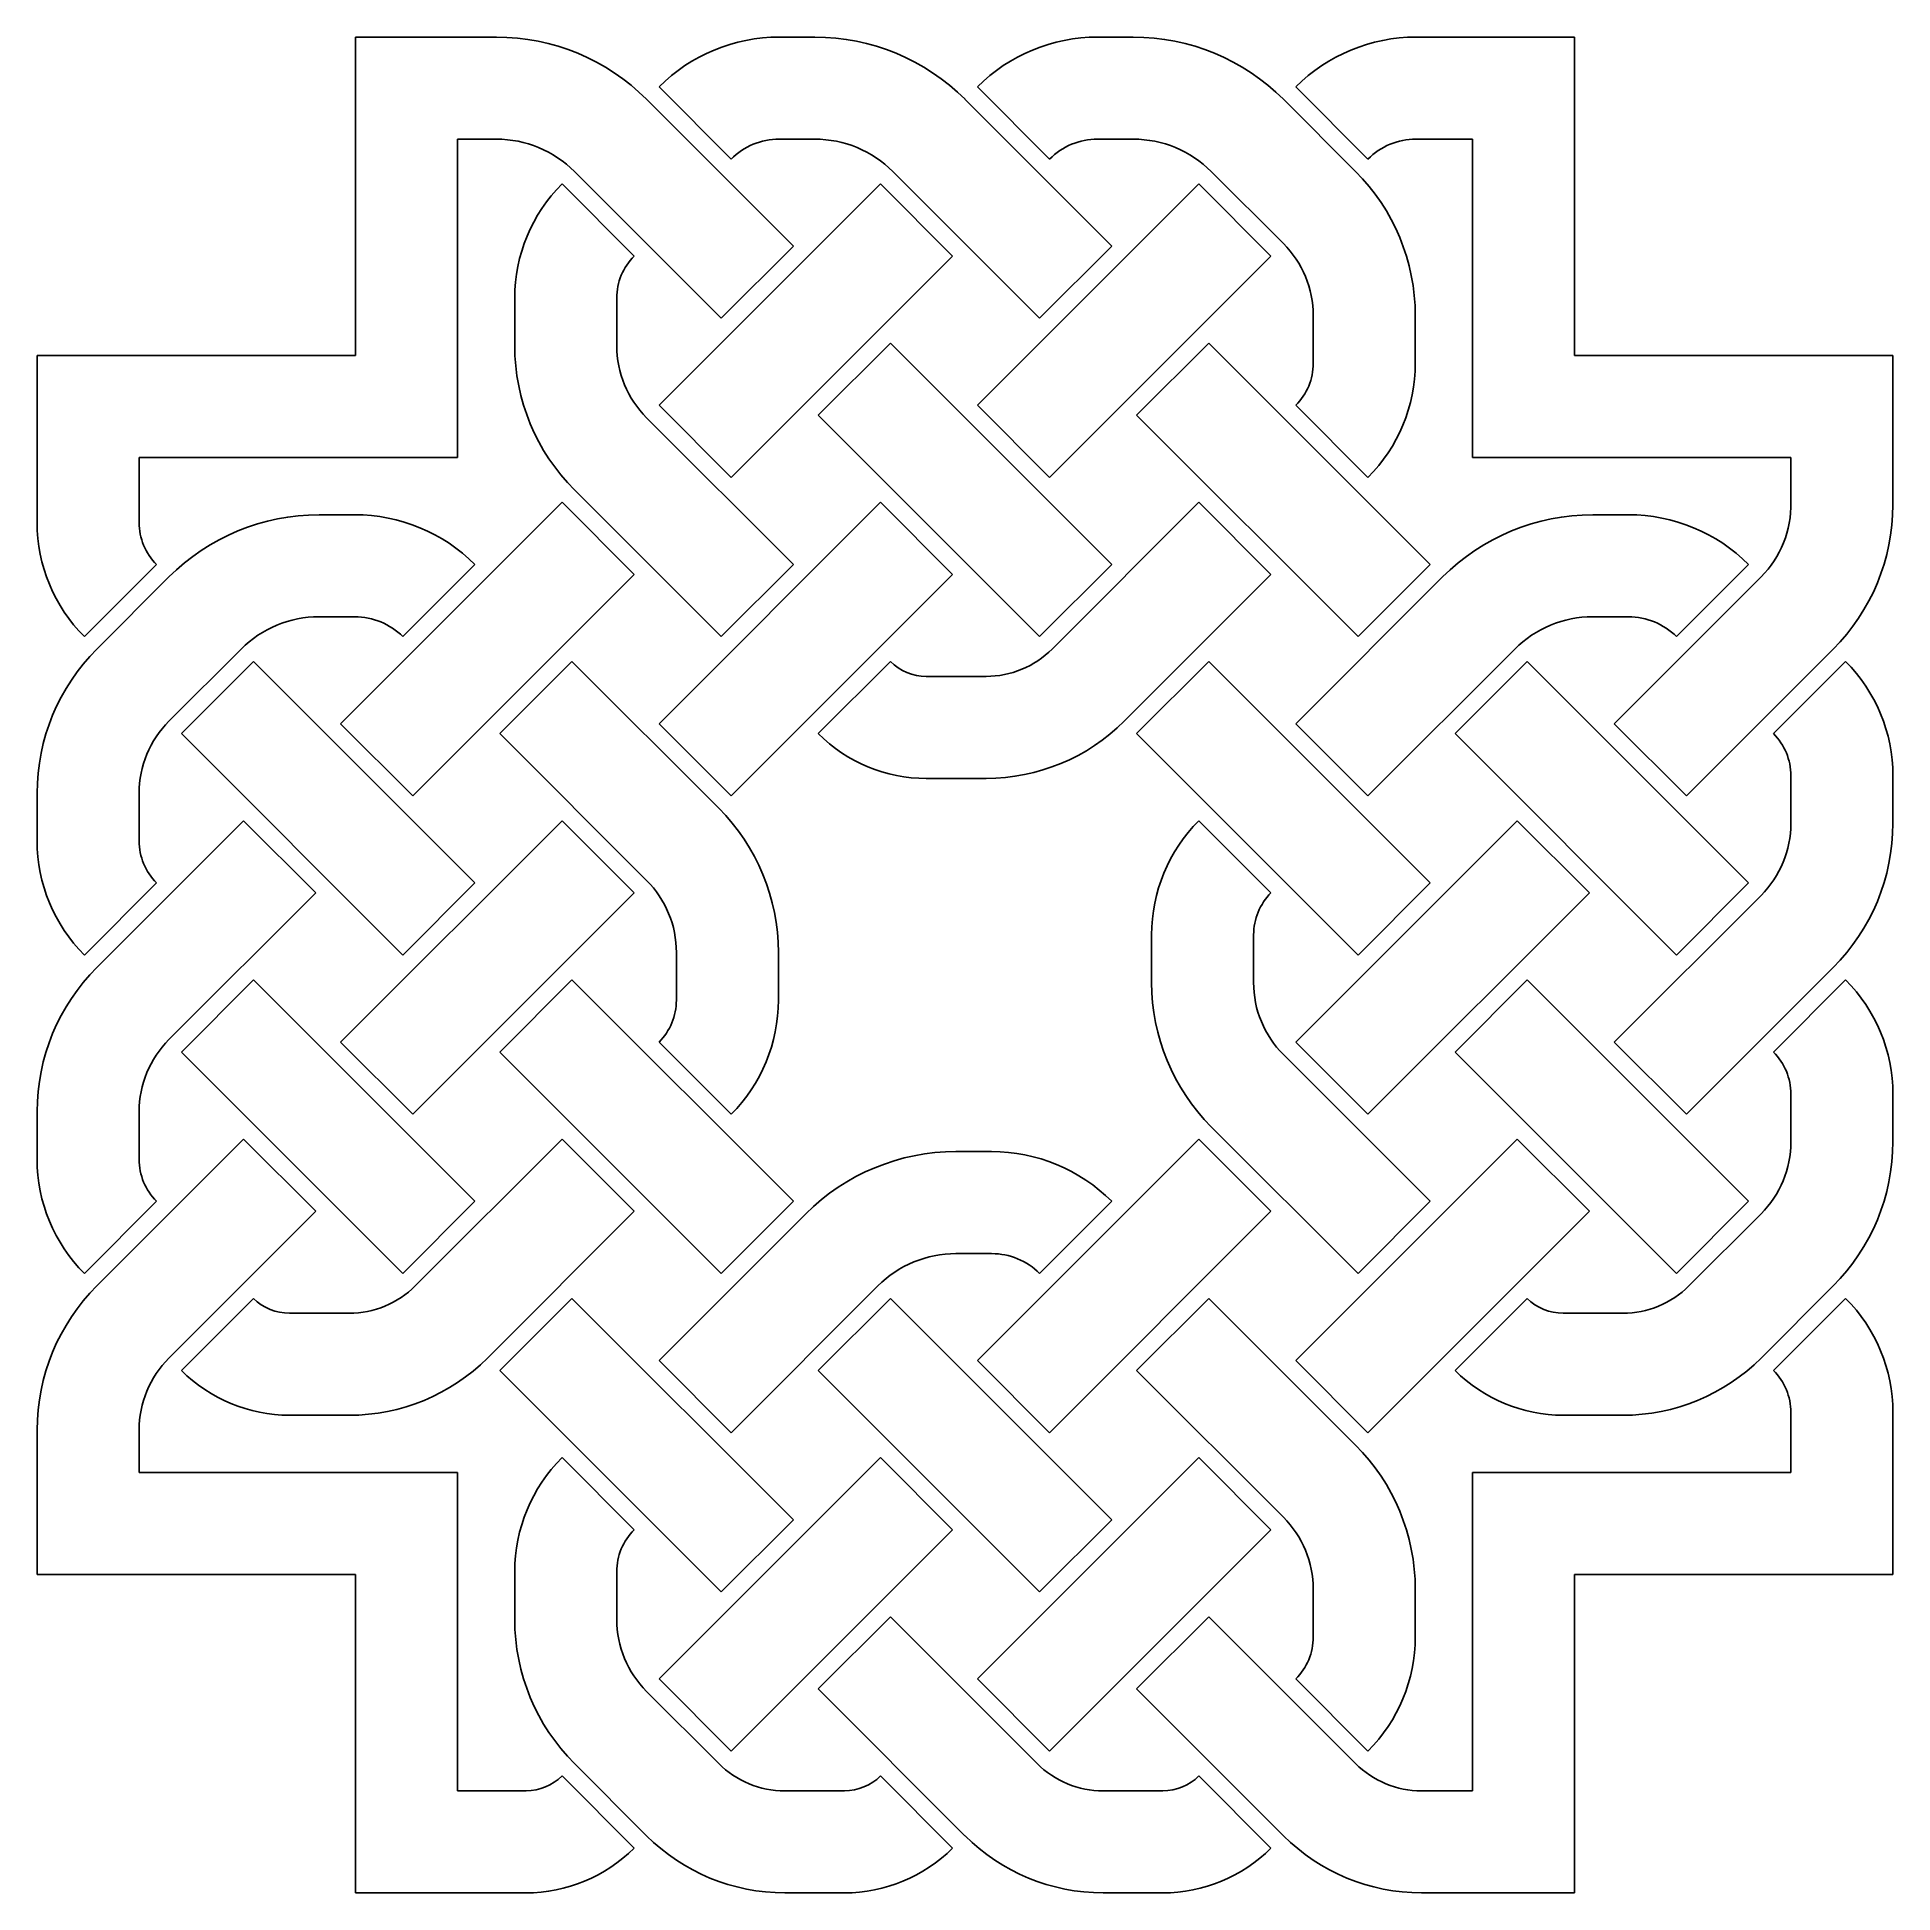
# Model space of a CAD drawing. Header units: inches. Extents: x 1.15 to 7.12, y 1.35 to 7.31.
import ezdxf

# ---------------------------------------------------------------- set-up
doc = ezdxf.new("R2010")
doc.units = ezdxf.units.IN
doc.header["$MEASUREMENT"] = 0
doc.linetypes.add('CONTINUOUS2', pattern=[0])
doc.layers.get('0').update_dxf_attribs({"color": 1})

msp = doc.modelspace()

# ---------------------------------------------------------------- linework, layer by layer
at = {"color": 9, "linetype": 'CONTINUOUS2'}
for p, q in [((2.175685, 7.314685), (2.175685, 6.290685)), ((2.175685, 7.314685), (2.628843, 7.314685)), ((3.537959, 7.314685), (3.652843, 7.314685)), ((4.561959, 7.314685), (4.676843, 7.314685)), ((5.585959, 7.314685), (6.095685, 7.314685)), ((6.095685, 7.314685), (6.095685, 6.290685)), ((3.111685, 7.114685), (3.583685, 6.642685)), ((3.151685, 7.154685), (3.383685, 6.922685)), ((4.135685, 7.114685), (4.607685, 6.642685)), ((4.175685, 7.154685), (4.407685, 6.922685)), ((5.159685, 7.114685), (5.391685, 6.882685)), ((5.199685, 7.154685), (5.431685, 6.922685)), ((2.503783, 6.986588), (2.503783, 5.962588)), ((2.503783, 6.986588), (2.628843, 6.986588)), ((3.537959, 6.986588), (3.652843, 6.986588)), ((4.561959, 6.986588), (4.676843, 6.986588)), ((5.585959, 6.986588), (5.767588, 6.986588)), ((5.767588, 6.986588), (5.767588, 5.962588)), ((2.879685, 6.882685), (3.351685, 6.410685)), ((3.903685, 6.882685), (4.375685, 6.410685)), ((4.927685, 6.882685), (5.159685, 6.650685)), ((2.839685, 6.842685), (3.071685, 6.610685)), ((3.151685, 6.130685), (3.863685, 6.842685)), ((3.863685, 6.842685), (4.095685, 6.610685)), ((4.175685, 6.130685), (4.887685, 6.842685)), ((4.887685, 6.842685), (5.119685, 6.610685)), ((3.583685, 6.642685), (3.351685, 6.410685)), ((4.607685, 6.642685), (4.375685, 6.410685)), ((3.383685, 5.898685), (4.095685, 6.610685)), ((4.407685, 5.898685), (5.119685, 6.610685)), ((2.687685, 6.475725), (2.687685, 6.322214)), ((3.015783, 6.475725), (3.015783, 6.322214)), ((5.255588, 6.419156), (5.255588, 6.265646)), ((5.583685, 6.419156), (5.583685, 6.265646)), ((3.895685, 6.330685), (3.663685, 6.098685)), ((3.895685, 6.330685), (4.607685, 5.618685)), ((4.919685, 6.330685), (4.687685, 6.098685)), ((4.919685, 6.330685), (5.631685, 5.618685)), ((1.151685, 6.290685), (1.151685, 5.753646)), ((1.151685, 6.290685), (2.175685, 6.290685)), ((6.095685, 6.290685), (7.119685, 6.290685)), ((7.119685, 6.290685), (7.119685, 5.810214)), ((3.111685, 6.090685), (3.583685, 5.618685)), ((3.151685, 6.130685), (3.383685, 5.898685)), ((3.663685, 6.098685), (4.375685, 5.386685)), ((4.175685, 6.130685), (4.407685, 5.898685)), ((4.687685, 6.098685), (5.399685, 5.386685)), ((5.199685, 6.130685), (5.431685, 5.898685)), ((1.479783, 5.962588), (1.479783, 5.753646)), ((1.479783, 5.962588), (2.503783, 5.962588)), ((5.767588, 5.962588), (6.791588, 5.962588)), ((6.791588, 5.962588), (6.791588, 5.810214)), ((2.879685, 5.858685), (3.351685, 5.386685)), ((2.127685, 5.106685), (2.839685, 5.818685)), ((2.839685, 5.818685), (3.071685, 5.586685)), ((3.151685, 5.106685), (3.863685, 5.818685)), ((3.863685, 5.818685), (4.095685, 5.586685)), ((4.887685, 5.818685), (4.415685, 5.346685)), ((5.119685, 5.586685), (4.887685, 5.818685)), ((2.058528, 5.778685), (2.173411, 5.778685)), ((6.154528, 5.778685), (6.269411, 5.778685)), ((1.303685, 5.386685), (1.535685, 5.618685)), ((2.559685, 5.618685), (2.327685, 5.386685)), ((3.583685, 5.618685), (3.351685, 5.386685)), ((4.607685, 5.618685), (4.375685, 5.386685)), ((5.631685, 5.618685), (5.399685, 5.386685)), ((6.655685, 5.618685), (6.423685, 5.386685)), ((1.575685, 5.578685), (1.343685, 5.346685)), ((2.359685, 4.874685), (3.071685, 5.586685)), ((3.383685, 4.874685), (4.095685, 5.586685)), ((5.119685, 5.586685), (4.647685, 5.114685)), ((5.199685, 5.106685), (5.671685, 5.578685)), ((6.223685, 5.106685), (6.695685, 5.578685)), ((2.058528, 5.450588), (2.173411, 5.450588)), ((6.154528, 5.450588), (6.269411, 5.450588)), ((1.807685, 5.346685), (1.575685, 5.114685)), ((5.431685, 4.874685), (5.903685, 5.346685)), ((6.455685, 4.874685), (6.927685, 5.346685)), ((1.847685, 5.306685), (1.615685, 5.074685)), ((1.847685, 5.306685), (2.559685, 4.594685)), ((2.871685, 5.306685), (2.639685, 5.074685)), ((2.871685, 5.306685), (3.343685, 4.834685)), ((3.895685, 5.306685), (3.663685, 5.074685)), ((4.011332, 5.258783), (4.20347, 5.258783)), ((4.919685, 5.306685), (4.687685, 5.074685)), ((4.919685, 5.306685), (5.631685, 4.594685)), ((5.943685, 5.306685), (5.711685, 5.074685)), ((5.943685, 5.306685), (6.655685, 4.594685)), ((6.967685, 5.306685), (6.735685, 5.074685)), ((1.615685, 5.074685), (2.327685, 4.362685)), ((2.127685, 5.106685), (2.359685, 4.874685)), ((2.639685, 5.074685), (3.111685, 4.602685)), ((3.151685, 5.106685), (3.383685, 4.874685)), ((4.687685, 5.074685), (5.399685, 4.362685)), ((5.199685, 5.106685), (5.431685, 4.874685)), ((5.711685, 5.074685), (6.423685, 4.362685)), ((6.223685, 5.106685), (6.455685, 4.874685)), ((4.011332, 4.930685), (4.20347, 4.930685)), ((6.791588, 4.939725), (6.791588, 4.786214)), ((7.119685, 4.939725), (7.119685, 4.786214)), ((1.151685, 4.883156), (1.151685, 4.729646)), ((1.479783, 4.883156), (1.479783, 4.729646)), ((1.343685, 4.322685), (1.815685, 4.794685)), ((1.815685, 4.794685), (2.047685, 4.562685)), ((2.839685, 4.794685), (2.127685, 4.082685)), ((2.839685, 4.794685), (3.071685, 4.562685)), ((4.887685, 4.794685), (5.119685, 4.562685)), ((5.911685, 4.794685), (5.199685, 4.082685)), ((5.911685, 4.794685), (6.143685, 4.562685)), ((1.535685, 4.594685), (1.303685, 4.362685)), ((1.575685, 4.090685), (2.047685, 4.562685)), ((2.559685, 4.594685), (2.327685, 4.362685)), ((3.071685, 4.562685), (2.359685, 3.850685)), ((5.631685, 4.594685), (5.399685, 4.362685)), ((6.143685, 4.562685), (5.431685, 3.850685)), ((6.223685, 4.082685), (6.695685, 4.554685)), ((6.655685, 4.594685), (6.423685, 4.362685)), ((4.735685, 4.427725), (4.735685, 4.274214)), ((5.063783, 4.427725), (5.063783, 4.274214)), ((3.207588, 4.371156), (3.207588, 4.217646)), ((3.535685, 4.371156), (3.535685, 4.217646)), ((6.455685, 3.850685), (6.927685, 4.322685)), ((1.615685, 4.050685), (1.847685, 4.282685)), ((1.847685, 4.282685), (2.559685, 3.570685)), ((2.871685, 4.282685), (2.639685, 4.050685)), ((2.871685, 4.282685), (3.583685, 3.570685)), ((5.943685, 4.282685), (5.711685, 4.050685)), ((5.943685, 4.282685), (6.655685, 3.570685)), ((6.967685, 4.282685), (6.735685, 4.050685)), ((2.127685, 4.082685), (2.359685, 3.850685)), ((3.151685, 4.082685), (3.383685, 3.850685)), ((5.199685, 4.082685), (5.431685, 3.850685)), ((6.455685, 3.850685), (6.223685, 4.082685)), ((1.615685, 4.050685), (2.327685, 3.338685)), ((2.639685, 4.050685), (3.351685, 3.338685)), ((5.159685, 4.042685), (5.631685, 3.570685)), ((5.711685, 4.050685), (6.423685, 3.338685)), ((6.791588, 3.915725), (6.791588, 3.762214)), ((7.119685, 3.915725), (7.119685, 3.762214)), ((1.151685, 3.859156), (1.151685, 3.705646)), ((1.479783, 3.859156), (1.479783, 3.705646)), ((1.343685, 3.298685), (1.815685, 3.770685)), ((1.815685, 3.770685), (2.047685, 3.538685)), ((2.839685, 3.770685), (2.367685, 3.298685)), ((3.071685, 3.538685), (2.839685, 3.770685)), ((4.887685, 3.770685), (4.175685, 3.058685)), ((4.887685, 3.770685), (5.119685, 3.538685)), ((4.927685, 3.810685), (5.399685, 3.338685)), ((5.199685, 3.058685), (5.911685, 3.770685)), ((5.911685, 3.770685), (6.143685, 3.538685)), ((4.106528, 3.730685), (4.221411, 3.730685)), ((1.535685, 3.570685), (1.303685, 3.338685)), ((1.575685, 3.066685), (2.047685, 3.538685)), ((2.327685, 3.338685), (2.559685, 3.570685)), ((3.071685, 3.538685), (2.599685, 3.066685)), ((3.151685, 3.058685), (3.623685, 3.530685)), ((3.583685, 3.570685), (3.351685, 3.338685)), ((4.607685, 3.570685), (4.375685, 3.338685)), ((5.119685, 3.538685), (4.407685, 2.826685)), ((5.399685, 3.338685), (5.631685, 3.570685)), ((5.431685, 2.826685), (6.143685, 3.538685)), ((6.655685, 3.570685), (6.423685, 3.338685)), ((6.463685, 3.298685), (6.695685, 3.530685)), ((4.106528, 3.402588), (4.221411, 3.402588)), ((3.383685, 2.826685), (3.855685, 3.298685)), ((6.695685, 3.066685), (6.927685, 3.298685)), ((1.847685, 3.258685), (1.615685, 3.026685)), ((2.871685, 3.258685), (2.639685, 3.026685)), ((2.871685, 3.258685), (3.583685, 2.546685)), ((3.895685, 3.258685), (3.663685, 3.026685)), ((3.895685, 3.258685), (4.607685, 2.546685)), ((4.919685, 3.258685), (4.687685, 3.026685)), ((4.919685, 3.258685), (5.391685, 2.786685)), ((5.943685, 3.258685), (5.711685, 3.026685)), ((6.967685, 3.258685), (6.735685, 3.026685)), ((1.963332, 3.210783), (2.15547, 3.210783)), ((6.059332, 3.210783), (6.25147, 3.210783)), ((3.151685, 3.058685), (3.383685, 2.826685)), ((4.175685, 3.058685), (4.407685, 2.826685)), ((5.199685, 3.058685), (5.431685, 2.826685)), ((2.639685, 3.026685), (3.351685, 2.314685)), ((3.663685, 3.026685), (4.375685, 2.314685)), ((4.687685, 3.026685), (5.159685, 2.554685)), ((1.963332, 2.882685), (2.15547, 2.882685)), ((6.059332, 2.882685), (6.25147, 2.882685)), ((6.791588, 2.891725), (6.791588, 2.698783)), ((7.119685, 2.891725), (7.119685, 2.370685)), ((1.151685, 2.835156), (1.151685, 2.370685)), ((1.479783, 2.835156), (1.479783, 2.698783)), ((2.839685, 2.746685), (3.071685, 2.514685)), ((3.863685, 2.746685), (3.151685, 2.034685)), ((3.863685, 2.746685), (4.095685, 2.514685)), ((4.887685, 2.746685), (4.175685, 2.034685)), ((4.887685, 2.746685), (5.119685, 2.514685)), ((1.479783, 2.698783), (2.503783, 2.698783)), ((2.503783, 2.698783), (2.503783, 1.674783)), ((5.767588, 2.698783), (5.767588, 1.674783)), ((5.767588, 2.698783), (6.791588, 2.698783)), ((3.583685, 2.546685), (3.351685, 2.314685)), ((4.095685, 2.514685), (3.383685, 1.802685)), ((4.607685, 2.546685), (4.375685, 2.314685)), ((5.119685, 2.514685), (4.407685, 1.802685)), ((1.151685, 2.370685), (2.175685, 2.370685)), ((2.175685, 2.370685), (2.175685, 1.346685)), ((2.687685, 2.379725), (2.687685, 2.226214)), ((3.015783, 2.379725), (3.015783, 2.226214)), ((6.095685, 2.370685), (6.095685, 1.346685)), ((6.095685, 2.370685), (7.119685, 2.370685)), ((5.255588, 2.323156), (5.255588, 2.169646)), ((5.583685, 2.323156), (5.583685, 2.169646)), ((3.663685, 2.002685), (3.895685, 2.234685)), ((3.895685, 2.234685), (4.367685, 1.762685)), ((4.687685, 2.002685), (4.919685, 2.234685)), ((4.919685, 2.234685), (5.391685, 1.762685)), ((3.151685, 2.034685), (3.383685, 1.802685)), ((4.175685, 2.034685), (4.407685, 1.802685)), ((5.199685, 2.034685), (5.431685, 1.802685)), ((3.111685, 1.994685), (3.343685, 1.762685)), ((3.663685, 2.002685), (4.135685, 1.530685)), ((4.687685, 2.002685), (5.159685, 1.530685)), ((2.879685, 1.762685), (3.111685, 1.530685)), ((2.503783, 1.674783), (2.724039, 1.674783)), ((2.839685, 1.722685), (3.071685, 1.490685)), ((3.555901, 1.674783), (3.748039, 1.674783)), ((3.863685, 1.722685), (4.095685, 1.490685)), ((4.579901, 1.674783), (4.772039, 1.674783)), ((4.887685, 1.722685), (5.119685, 1.490685)), ((5.603901, 1.674783), (5.767588, 1.674783)), ((2.175685, 1.346685), (2.724039, 1.346685)), ((3.555901, 1.346685), (3.748039, 1.346685)), ((4.579901, 1.346685), (4.772039, 1.346685)), ((5.603901, 1.346685), (6.095685, 1.346685))]:
    msp.add_line(p, q, dxfattribs=at)
for centre, radius, start, end in [((2.628843, 6.631843), 0.682843, 45, 90), ((3.537959, 6.768411), 0.546274, 90, 135), ((3.652843, 6.631843), 0.682843, 45, 90), ((4.561959, 6.768411), 0.546274, 90, 135), ((4.676843, 6.631843), 0.682843, 45, 90), ((5.585959, 6.768411), 0.546274, 90, 135), ((2.628843, 6.631843), 0.354745, 45, 90), ((3.537959, 6.768411), 0.218177, 90, 135), ((3.652843, 6.631843), 0.354745, 45, 90), ((4.561959, 6.768411), 0.218177, 90, 135), ((4.676843, 6.631843), 0.354745, 45, 90), ((5.585959, 6.768411), 0.218177, 90, 135), ((4.928156, 6.419156), 0.655529, 0, 45), ((3.206646, 6.475725), 0.51896, 135, 180), ((4.928156, 6.419156), 0.327431, 0, 45), ((3.206646, 6.475725), 0.190863, 135, 180), ((3.343214, 6.322214), 0.655529, 180, 225), ((3.343214, 6.322214), 0.327431, 180, 225), ((5.064725, 6.265646), 0.190863, 315, 360), ((5.064725, 6.265646), 0.51896, 315, 360), ((6.464156, 5.810214), 0.327431, 315, 361.421287), ((6.464156, 5.810214), 0.655529, 315, 360), ((1.670646, 5.753646), 0.51896, 180, 225), ((1.670646, 5.753646), 0.190863, 180, 225), ((2.058528, 5.095843), 0.682843, 90, 135), ((2.173411, 5.232411), 0.546274, 45, 90), ((6.154528, 5.095843), 0.682843, 90, 135), ((6.269411, 5.232411), 0.546274, 45, 90), ((2.058528, 5.095843), 0.354745, 90, 135), ((2.173411, 5.232411), 0.218177, 45, 90), ((6.154528, 5.095843), 0.354745, 90, 135), ((6.269411, 5.232411), 0.218177, 45, 90), ((1.807214, 4.883156), 0.655529, 135, 180), ((4.20347, 5.558901), 0.300118, 270, 315), ((4.011332, 5.422332), 0.163549, 225, 270), ((6.600725, 4.939725), 0.51896, 0, 45), ((1.807214, 4.883156), 0.327431, 135, 180), ((4.011332, 5.422332), 0.491647, 225, 270), ((4.20347, 5.558901), 0.628215, 270, 315), ((6.600725, 4.939725), 0.190863, 0, 45), ((2.880156, 4.371156), 0.655529, 0, 45), ((5.254646, 4.427725), 0.51896, 135, 180), ((6.464156, 4.786214), 0.327431, 315, 360), ((6.464156, 4.786214), 0.655529, 315, 360), ((1.670646, 4.729646), 0.51896, 180, 225), ((1.670646, 4.729646), 0.190863, 180, 225), ((2.880156, 4.371156), 0.327431, 0, 45), ((5.254646, 4.427725), 0.190863, 135, 180), ((1.807214, 3.859156), 0.655529, 135, 180), ((5.391214, 4.274214), 0.655529, 180, 225), ((5.391214, 4.274214), 0.327431, 180, 225), ((6.600725, 3.915725), 0.51896, 0, 45), ((3.016725, 4.217646), 0.190863, 315, 360), ((3.016725, 4.217646), 0.51896, 315, 360), ((1.807214, 3.859156), 0.327431, 135, 180), ((6.600725, 3.915725), 0.190863, 0, 45), ((6.464156, 3.762214), 0.327431, 315, 360), ((6.464156, 3.762214), 0.655529, 315, 360), ((1.670646, 3.705646), 0.51896, 180, 225), ((1.670646, 3.705646), 0.190863, 180, 225), ((4.106528, 3.047843), 0.682843, 90, 135), ((4.221411, 3.184411), 0.546274, 45, 90), ((4.106528, 3.047843), 0.354745, 90, 135), ((4.221411, 3.184411), 0.218177, 45, 90), ((1.807214, 2.835156), 0.655529, 135, 180), ((2.15547, 3.510901), 0.300118, 270, 315), ((6.25147, 3.510901), 0.300118, 270, 315), ((1.963332, 3.374332), 0.163549, 225, 270), ((6.059332, 3.374332), 0.163549, 225, 270), ((6.600725, 2.891725), 0.51896, 0, 45), ((1.807214, 2.835156), 0.327431, 135, 180), ((2.15547, 3.510901), 0.628215, 270, 315), ((6.25147, 3.510901), 0.628215, 270, 315), ((1.963332, 3.374332), 0.491647, 225, 270), ((6.059332, 3.374332), 0.491647, 225, 270), ((6.600725, 2.891725), 0.190863, 0, 45), ((3.206646, 2.379725), 0.51896, 135, 180), ((4.928156, 2.323156), 0.655529, 0, 45), ((3.206646, 2.379725), 0.190863, 135, 180), ((4.928156, 2.323156), 0.327431, 0, 45), ((3.343214, 2.226214), 0.655529, 180, 225), ((3.343214, 2.226214), 0.327431, 180, 225), ((5.064725, 2.169646), 0.190863, 315, 360), ((5.064725, 2.169646), 0.51896, 315, 360), ((3.555901, 1.974901), 0.300118, 225, 270), ((4.579901, 1.974901), 0.300118, 225, 270), ((5.603901, 1.974901), 0.300118, 225, 270), ((2.724039, 1.838332), 0.163549, 270, 315), ((3.748039, 1.838332), 0.163549, 270, 315), ((4.772039, 1.838332), 0.163549, 270, 315), ((3.555901, 1.974901), 0.628215, 225, 270), ((4.579901, 1.974901), 0.628215, 225, 270), ((5.603901, 1.974901), 0.628215, 225, 270), ((2.724039, 1.838332), 0.491647, 270, 315), ((3.748039, 1.838332), 0.491647, 270, 315), ((4.772039, 1.838332), 0.491647, 270, 315)]:
    msp.add_arc(centre, radius, start, end, dxfattribs=at)

doc.saveas('drawing.dxf')
